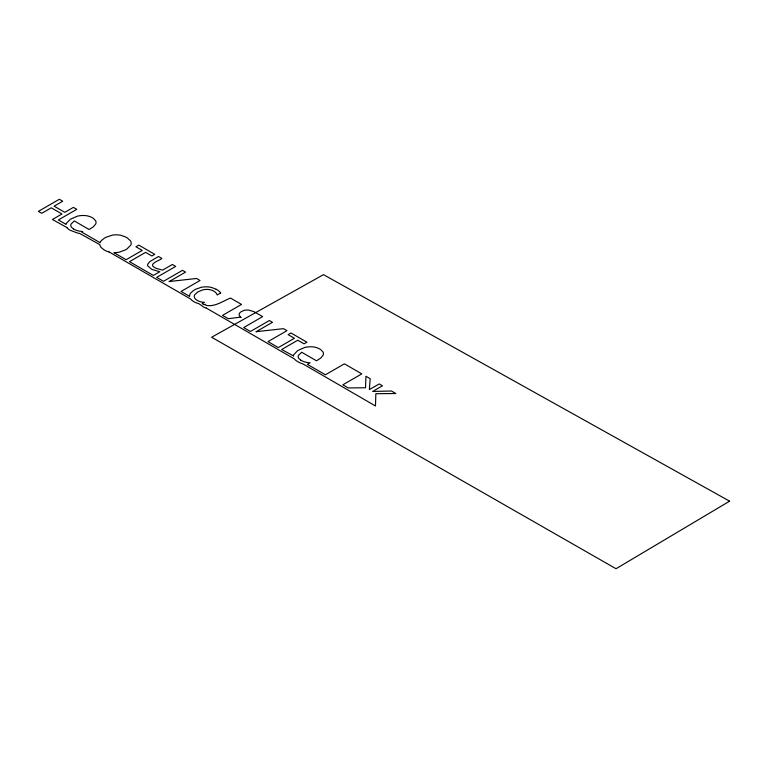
<?xml version="1.0" encoding="UTF-8"?>
<svg xmlns="http://www.w3.org/2000/svg" width="768" height="768" viewBox="0 0 768 768"><rect width="100%" height="100%" fill="white"/><g stroke="black" fill="none" stroke-linecap="round" stroke-linejoin="round"><path stroke-width="1.15" d="M293.462 355.901L281.674 349.517L297.773 340.214L304.061 343.843L306.922 342.192L290.976 332.986L288.106 334.637L294.413 338.275L278.314 347.578L267.994 341.616L286.963 330.662L283.478 328.656L257.126 331.594A15.888 9.178 0 0 0 255.936 331.834L272.458 322.291L269.395 320.525L250.426 331.469L243.667 327.571L262.637 316.618L253.939 311.664L248.928 310.147A8.419 4.858 0 0 0 247.114 310.032L246.682 310.042A7.219 4.166 0 0 0 243.792 310.493L240.826 311.933A7.421 4.282 0 0 0 239.136 314.515A6.854 3.955 0 0 0 239.472 315.715L241.133 317.52A6.586 3.802 0 0 0 239.501 317.27L228.288 318.691L222.538 315.37L241.507 304.426L230.486 298.061C222.864 301.085 214.781 307.152 206.246 305.366A4.8 2.765 0 0 1 205.046 304.253L204.173 304.771L202.166 303.61L204.317 302.362L202.781 302.189A11.683 6.749 0 0 1 197.318 300.451A12.864 7.43 0 0 1 196.579 299.962L195.149 298.704A8.813 5.088 0 0 1 194.266 296.506A9.494 5.482 0 0 1 194.736 294.768L197.712 292.003L202.57 289.939A10.781 6.221 0 0 1 207.341 289.421L207.859 289.45A9.235 5.328 0 0 1 211.718 290.179L213.437 290.918A12.326 7.114 0 0 1 217.181 294.979L220.637 292.992M216.163 289.238L211.546 287.462A13.536 7.814 0 0 0 206.477 286.819A14.486 8.362 0 0 0 201.264 287.309L195.734 289.21A23.539 13.584 0 0 0 193.862 290.256L190.906 292.752A13.699 7.91 0 0 0 189.61 295.872L189.619 296.371L181.075 291.437L200.035 280.483L196.56 278.477L170.208 281.414A15.888 9.178 0 0 0 169.018 281.645L185.539 272.112L182.467 270.336L163.507 281.29L156.701 277.363L175.67 266.419L172.339 264.49L162.566 270.125L156.403 268.406A16.042 9.264 0 0 1 154.291 267.389C147.773 263.606 161.213 259.92 161.856 258.432L158.496 256.493L149.77 261.658L147.658 264.307A7.296 4.214 0 0 0 147.754 265.872L151.814 269.395L159.802 271.718L153.37 275.434L129.494 261.658L145.594 252.355L151.882 255.984L154.742 254.333L138.797 245.126L135.926 246.778L142.234 250.416L126.134 259.718L113.875 252.634L114.941 252.643A13.853 7.997 0 0 0 119.213 252.173L125.184 249.994A25.93 14.966 0 0 0 127.018 248.899L130.762 245.078A12.586 7.267 0 0 0 131.203 243.101A11.76 6.787 0 0 0 130.464 240.806L127.325 237.946A21.504 12.413 0 0 0 125.51 236.938L120.931 235.325A13.181 7.603 0 0 0 115.258 234.835A13.114 7.574 0 0 0 112.378 235.142L106.176 237.197A25.21 14.554 0 0 0 104.381 238.195L101.443 240.518A14.064 8.122 0 0 0 100.09 242.678L81.744 232.08L82.666 231.542L80.131 231.254A14.371 8.294 0 0 1 73.43 228.902M66.912 227.549L52.445 219.485L61.968 213.984L51.283 207.811L41.76 213.312L38.4 211.373L59.366 199.267L62.726 201.206L54.125 206.17L64.81 212.342L73.411 207.379L76.771 209.318L58.368 219.946L66.096 224.41A12.307 7.104 0 0 1 66.432 223.286L70.387 219.235L77.386 216.173A14.506 8.381 0 0 1 81.59 215.539A15.062 8.698 0 0 1 83.76 215.501L85.814 215.645A12.163 7.018 0 0 1 90.125 216.682L91.776 217.421A16.426 9.485 0 0 1 93.254 218.314L95.491 220.531A10.022 5.789 0 0 1 96.029 222.566L96 222.922A11.501 6.643 0 0 1 95.693 223.978L93.389 226.771L89.098 229.507L74.294 220.963L71.03 224.102A8.266 4.771 0 0 0 71.472 227.232L73.44 228.902M109.162 251.981L190.656 299.04A16.31 9.418 0 0 0 198.854 303.677L202.166 305.923A7.344 4.243 0 0 0 206.41 308.093M206.39 308.122L294.355 358.906A14.966 8.64 0 0 0 297.61 361.565A21.254 12.269 0 0 0 303.005 363.946L375.475 405.984L375.85 393.715L395.808 393.514L391.488 391.018L372.634 391.45L382.445 385.795L379.248 383.942L369.36 389.558L370.195 378.72L365.914 376.253L365.53 387.754L348.24 387.946L342.835 384.826L361.805 373.872L344.4 363.83L325.43 374.774L307.392 364.358L310.051 362.822L307.517 362.534A14.371 8.294 0 0 1 300.816 360.182M300.826 360.182L298.867 358.512A8.266 4.771 0 0 1 298.416 355.382L301.68 352.243L316.483 360.787L320.784 358.051L323.078 355.258A11.501 6.643 0 0 0 323.386 354.202L323.424 353.846A10.022 5.789 0 0 0 322.877 351.811L320.64 349.594A16.426 9.485 0 0 0 319.162 348.701L317.51 347.962A12.163 7.018 0 0 0 313.2 346.925L311.146 346.781A15.062 8.698 0 0 0 308.976 346.819A14.506 8.381 0 0 0 304.771 347.453L297.734 350.544L293.75 354.739A12.202 7.046 0 0 0 293.462 355.901M216.106 289.277A16.224 9.37 0 0 1 220.714 292.973M66.864 227.558A14.88 8.592 0 0 0 70.224 230.285L77.731 233.117A12.749 7.363 0 0 0 79.517 233.357L99.84 244.637A12.691 7.325 0 0 0 101.098 247.44L103.805 249.686A16.906 9.763 0 0 0 109.133 252.01M729.6 501.178L616.022 568.733L211.632 337.248L323.482 274.656L729.6 501.178"/></g></svg>
